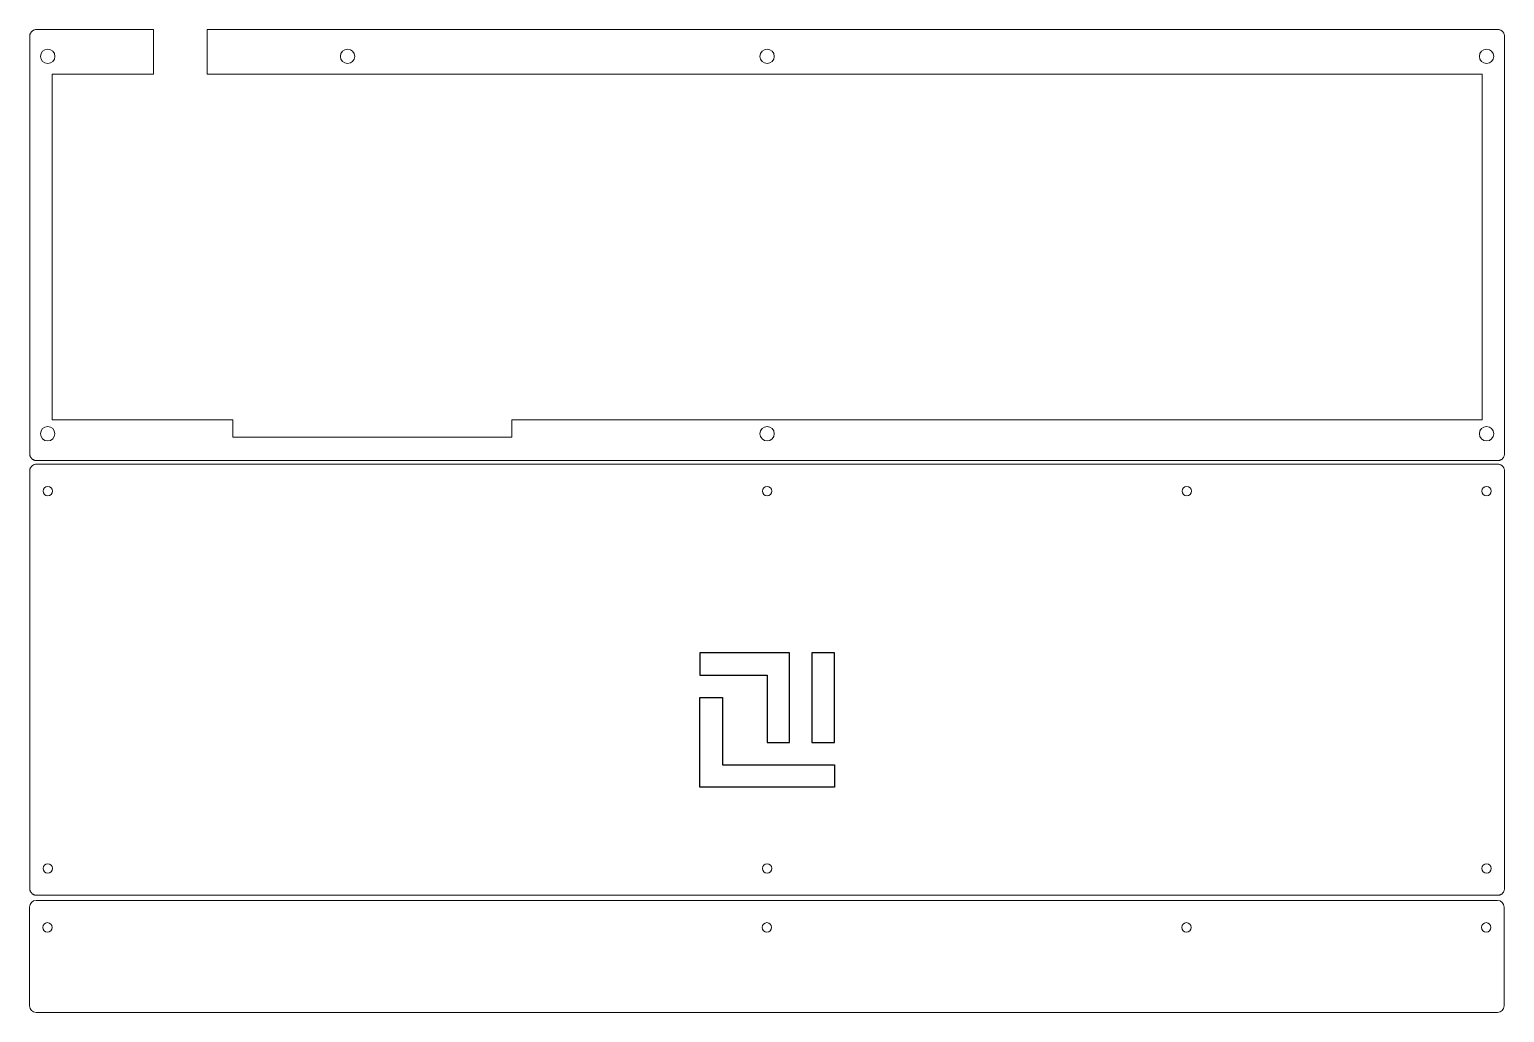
# Model space of a CAD drawing. Header units: millimetres. Extents: x -497 to 493, y -126 to 293.
# Drawn here: x 164.2 to 493.4, y -122.2 to 97.2 of the extents above; entities that cross this region are included whole.
import ezdxf

# ---------------------------------------------------------------- set-up
doc = ezdxf.new("R2010")
doc.units = ezdxf.units.MM
doc.header["$MEASUREMENT"] = 0
doc.layers.add('Layer 1', color=7, linetype='Continuous')

msp = doc.modelspace()

# ---------------------------------------------------------------- linework, layer by layer
at = {"layer": 'Layer 1', "lineweight": 9}
for points, knots in [([(491.8795, 97.1698), (491.8795, 97.1698), (491.9975, 97.1658), (491.9975, 97.1658), (491.9975, 97.1658), (491.9975, 97.1658), (492.1145, 97.1518), (492.1145, 97.1518), (492.1145, 97.1518), (492.1145, 97.1518), (492.2295, 97.1288), (492.2295, 97.1288), (492.2295, 97.1288), (492.2295, 97.1288), (492.3435, 97.0968), (492.3435, 97.0968), (492.3435, 97.0968), (492.3435, 97.0968), (492.4535, 97.0558), (492.4535, 97.0558), (492.4535, 97.0558), (492.4535, 97.0558), (492.5605, 97.0068), (492.5605, 97.0068), (492.5605, 97.0068), (492.5605, 97.0068), (492.6635, 96.9488), (492.6635, 96.9488), (492.6635, 96.9488), (492.6635, 96.9488), (492.7615, 96.8838), (492.7615, 96.8838), (492.7615, 96.8838), (492.7615, 96.8838), (492.8535, 96.8108), (492.8535, 96.8108), (492.8535, 96.8108), (492.8535, 96.8108), (492.9405, 96.7308), (492.9405, 96.7308), (492.9405, 96.7308), (492.9405, 96.7308), (493.0205, 96.6448), (493.0205, 96.6448), (493.0205, 96.6448), (493.0205, 96.6448), (493.0935, 96.5518), (493.0935, 96.5518), (493.0935, 96.5518), (493.0935, 96.5518), (493.1585, 96.4538), (493.1585, 96.4538), (493.1585, 96.4538), (493.1585, 96.4538), (493.2165, 96.3508), (493.2165, 96.3508), (493.2165, 96.3508), (493.2165, 96.3508), (493.2655, 96.2448), (493.2655, 96.2448), (493.2655, 96.2448), (493.2655, 96.2448), (493.3065, 96.1338), (493.3065, 96.1338), (493.3065, 96.1338), (493.3065, 96.1338), (493.3385, 96.0208), (493.3385, 96.0208), (493.3385, 96.0208), (493.3385, 96.0208), (493.3615, 95.9048), (493.3615, 95.9048), (493.3615, 95.9048), (493.3615, 95.9048), (493.3745, 95.7878), (493.3745, 95.7878), (493.3745, 95.7878), (493.3745, 95.7878), (493.3795, 95.6698), (493.3795, 95.6698), (493.3795, 95.6698), (493.3795, 95.6698), (493.3795, 2.4701), (493.3795, 2.4701), (493.3795, 2.4701), (493.3795, 2.4701), (493.3745, 2.3521), (493.3745, 2.3521), (493.3745, 2.3521), (493.3745, 2.3521), (493.3615, 2.2351), (493.3615, 2.2351), (493.3615, 2.2351), (493.3615, 2.2351), (493.3385, 2.1201), (493.3385, 2.1201), (493.3385, 2.1201), (493.3385, 2.1201), (493.3065, 2.0061), (493.3065, 2.0061), (493.3065, 2.0061), (493.3065, 2.0061), (493.2655, 1.8961), (493.2655, 1.8961), (493.2655, 1.8961), (493.2655, 1.8961), (493.2165, 1.7891), (493.2165, 1.7891), (493.2165, 1.7891), (493.2165, 1.7891), (493.1585, 1.6861), (493.1585, 1.6861), (493.1585, 1.6861), (493.1585, 1.6861), (493.0935, 1.5881), (493.0935, 1.5881), (493.0935, 1.5881), (493.0935, 1.5881), (493.0205, 1.4961), (493.0205, 1.4961), (493.0205, 1.4961), (493.0205, 1.4961), (492.9405, 1.4091), (492.9405, 1.4091), (492.9405, 1.4091), (492.9405, 1.4091), (492.8535, 1.3291), (492.8535, 1.3291), (492.8535, 1.3291), (492.8535, 1.3291), (492.7615, 1.2561), (492.7615, 1.2561), (492.7615, 1.2561), (492.7615, 1.2561), (492.6635, 1.1911), (492.6635, 1.1911), (492.6635, 1.1911), (492.6635, 1.1911), (492.5605, 1.1331), (492.5605, 1.1331), (492.5605, 1.1331), (492.5605, 1.1331), (492.4535, 1.0841), (492.4535, 1.0841), (492.4535, 1.0841), (492.4535, 1.0841), (492.3435, 1.0431), (492.3435, 1.0431), (492.3435, 1.0431), (492.3435, 1.0431), (492.2295, 1.0111), (492.2295, 1.0111), (492.2295, 1.0111), (492.2295, 1.0111), (492.1145, 0.9881), (492.1145, 0.9881), (492.1145, 0.9881), (492.1145, 0.9881), (491.9975, 0.9751), (491.9975, 0.9751), (491.9975, 0.9751), (491.9975, 0.9751), (491.8795, 0.9701), (491.8795, 0.9701), (491.8795, 0.9701), (491.8795, 0.9701), (165.7915, 0.9701), (165.7915, 0.9701), (165.7915, 0.9701), (165.7915, 0.9701), (165.6735, 0.9751), (165.6735, 0.9751), (165.6735, 0.9751), (165.6735, 0.9751), (165.5565, 0.9881), (165.5565, 0.9881), (165.5565, 0.9881), (165.5565, 0.9881), (165.4405, 1.0111), (165.4405, 1.0111), (165.4405, 1.0111), (165.4405, 1.0111), (165.3275, 1.0431), (165.3275, 1.0431), (165.3275, 1.0431), (165.3275, 1.0431), (165.2165, 1.0841), (165.2165, 1.0841), (165.2165, 1.0841), (165.2165, 1.0841), (165.1105, 1.1331), (165.1105, 1.1331), (165.1105, 1.1331), (165.1105, 1.1331), (165.0075, 1.1911), (165.0075, 1.1911), (165.0075, 1.1911), (165.0075, 1.1911), (164.9095, 1.2561), (164.9095, 1.2561), (164.9095, 1.2561), (164.9095, 1.2561), (164.8165, 1.3291), (164.8165, 1.3291), (164.8165, 1.3291), (164.8165, 1.3291), (164.7305, 1.4091), (164.7305, 1.4091), (164.7305, 1.4091), (164.7305, 1.4091), (164.6505, 1.4961), (164.6505, 1.4961), (164.6505, 1.4961), (164.6505, 1.4961), (164.5775, 1.5881), (164.5775, 1.5881), (164.5775, 1.5881), (164.5775, 1.5881), (164.5125, 1.6861), (164.5125, 1.6861), (164.5125, 1.6861), (164.5125, 1.6861), (164.4545, 1.7891), (164.4545, 1.7891), (164.4545, 1.7891), (164.4545, 1.7891), (164.4055, 1.8961), (164.4055, 1.8961), (164.4055, 1.8961), (164.4055, 1.8961), (164.3645, 2.0061), (164.3645, 2.0061), (164.3645, 2.0061), (164.3645, 2.0061), (164.3325, 2.1201), (164.3325, 2.1201), (164.3325, 2.1201), (164.3325, 2.1201), (164.3095, 2.2351), (164.3095, 2.2351), (164.3095, 2.2351), (164.3095, 2.2351), (164.2955, 2.3521), (164.2955, 2.3521), (164.2955, 2.3521), (164.2955, 2.3521), (164.2905, 2.4701), (164.2905, 2.4701), (164.2905, 2.4701), (164.2905, 2.4701), (164.2915, 95.6698), (164.2915, 95.6698), (164.2915, 95.6698), (164.2915, 95.6698), (164.2955, 95.7878), (164.2955, 95.7878), (164.2955, 95.7878), (164.2955, 95.7878), (164.3095, 95.9048), (164.3095, 95.9048), (164.3095, 95.9048), (164.3095, 95.9048), (164.3325, 96.0208), (164.3325, 96.0208), (164.3325, 96.0208), (164.3325, 96.0208), (164.3645, 96.1338), (164.3645, 96.1338), (164.3645, 96.1338), (164.3645, 96.1338), (164.4055, 96.2448), (164.4055, 96.2448), (164.4055, 96.2448), (164.4055, 96.2448), (164.4545, 96.3508), (164.4545, 96.3508), (164.4545, 96.3508), (164.4545, 96.3508), (164.5125, 96.4538), (164.5125, 96.4538), (164.5125, 96.4538), (164.5125, 96.4538), (164.5775, 96.5518), (164.5775, 96.5518), (164.5775, 96.5518), (164.5775, 96.5518), (164.6505, 96.6448), (164.6505, 96.6448), (164.6505, 96.6448), (164.6505, 96.6448), (164.7305, 96.7308), (164.7305, 96.7308), (164.7305, 96.7308), (164.7305, 96.7308), (164.8165, 96.8108), (164.8165, 96.8108), (164.8165, 96.8108), (164.8165, 96.8108), (164.9095, 96.8838), (164.9095, 96.8838), (164.9095, 96.8838), (164.9095, 96.8838), (165.0075, 96.9488), (165.0075, 96.9488), (165.0075, 96.9488), (165.0075, 96.9488), (165.1105, 97.0068), (165.1105, 97.0068), (165.1105, 97.0068), (165.1105, 97.0068), (165.2165, 97.0558), (165.2165, 97.0558), (165.2165, 97.0558), (165.2165, 97.0558), (165.3275, 97.0968), (165.3275, 97.0968), (165.3275, 97.0968), (165.3275, 97.0968), (165.4405, 97.1288), (165.4405, 97.1288), (165.4405, 97.1288), (165.4405, 97.1288), (165.5565, 97.1518), (165.5565, 97.1518), (165.5565, 97.1518), (165.5565, 97.1518), (165.6735, 97.1658), (165.6735, 97.1658), (165.6735, 97.1658), (165.6735, 97.1658), (165.7915, 97.1708), (165.7915, 97.1708), (165.7915, 97.1708), (165.7915, 97.1708), (191.866, 97.1707), (191.866, 97.1707), (191.866, 97.1707), (191.866, 97.1707), (191.866, 87.1718), (191.866, 87.1718), (191.866, 87.1718), (191.866, 87.1718), (169.2895, 87.1718), (169.2895, 87.1718), (169.2895, 87.1718), (169.2895, 87.1718), (169.2895, 10.0958), (169.2895, 10.0958), (169.2895, 10.0958), (183.5772, 10.0958), (195.2893, 10.0958), (209.577, 10.0958), (209.577, 10.0958), (209.577, 10.0958), (209.577, 6.2068), (209.577, 6.2068), (209.577, 6.2068), (209.577, 6.2068), (271.88, 6.2068), (271.88, 6.2068), (271.88, 6.2068), (271.88, 6.2068), (271.88, 10.095), (271.88, 10.095), (271.88, 10.095), (344.905, 10.095), (415.3545, 10.095), (488.3795, 10.095), (488.3795, 10.095), (488.3795, 10.095), (488.3795, 87.1718), (488.3795, 87.1718), (488.3795, 87.1718), (488.3795, 87.1718), (203.866, 87.1718), (203.866, 87.1718), (203.866, 87.1718), (203.866, 87.1718), (203.866, 97.1707), (203.866, 97.1707), (203.866, 97.1707), (203.866, 97.1707), (491.8795, 97.1698), (491.8795, 97.1698)], [0, 0, 0, 0, 0.01030928, 0.01030928, 0.01030928, 0.01030928, 0.02061856, 0.02061856, 0.02061856, 0.02061856, 0.03092784, 0.03092784, 0.03092784, 0.03092784, 0.04123711, 0.04123711, 0.04123711, 0.04123711, 0.05154639, 0.05154639, 0.05154639, 0.05154639, 0.06185567, 0.06185567, 0.06185567, 0.06185567, 0.07216495, 0.07216495, 0.07216495, 0.07216495, 0.08247423, 0.08247423, 0.08247423, 0.08247423, 0.09278351, 0.09278351, 0.09278351, 0.09278351, 0.10309278, 0.10309278, 0.10309278, 0.10309278, 0.11340206, 0.11340206, 0.11340206, 0.11340206, 0.12371134, 0.12371134, 0.12371134, 0.12371134, 0.13402062, 0.13402062, 0.13402062, 0.13402062, 0.1443299, 0.1443299, 0.1443299, 0.1443299, 0.15463918, 0.15463918, 0.15463918, 0.15463918, 0.16494845, 0.16494845, 0.16494845, 0.16494845, 0.17525773, 0.17525773, 0.17525773, 0.17525773, 0.18556701, 0.18556701, 0.18556701, 0.18556701, 0.19587629, 0.19587629, 0.19587629, 0.19587629, 0.20618557, 0.20618557, 0.20618557, 0.20618557, 0.21649485, 0.21649485, 0.21649485, 0.21649485, 0.22680412, 0.22680412, 0.22680412, 0.22680412, 0.2371134, 0.2371134, 0.2371134, 0.2371134, 0.24742268, 0.24742268, 0.24742268, 0.24742268, 0.25773196, 0.25773196, 0.25773196, 0.25773196, 0.26804124, 0.26804124, 0.26804124, 0.26804124, 0.27835052, 0.27835052, 0.27835052, 0.27835052, 0.28865979, 0.28865979, 0.28865979, 0.28865979, 0.29896907, 0.29896907, 0.29896907, 0.29896907, 0.30927835, 0.30927835, 0.30927835, 0.30927835, 0.31958763, 0.31958763, 0.31958763, 0.31958763, 0.32989691, 0.32989691, 0.32989691, 0.32989691, 0.34020619, 0.34020619, 0.34020619, 0.34020619, 0.35051546, 0.35051546, 0.35051546, 0.35051546, 0.36082474, 0.36082474, 0.36082474, 0.36082474, 0.37113402, 0.37113402, 0.37113402, 0.37113402, 0.3814433, 0.3814433, 0.3814433, 0.3814433, 0.39175258, 0.39175258, 0.39175258, 0.39175258, 0.40206186, 0.40206186, 0.40206186, 0.40206186, 0.41237113, 0.41237113, 0.41237113, 0.41237113, 0.42268041, 0.42268041, 0.42268041, 0.42268041, 0.43298969, 0.43298969, 0.43298969, 0.43298969, 0.44329897, 0.44329897, 0.44329897, 0.44329897, 0.45360825, 0.45360825, 0.45360825, 0.45360825, 0.46391753, 0.46391753, 0.46391753, 0.46391753, 0.4742268, 0.4742268, 0.4742268, 0.4742268, 0.48453608, 0.48453608, 0.48453608, 0.48453608, 0.49484536, 0.49484536, 0.49484536, 0.49484536, 0.50515464, 0.50515464, 0.50515464, 0.50515464, 0.51546392, 0.51546392, 0.51546392, 0.51546392, 0.5257732, 0.5257732, 0.5257732, 0.5257732, 0.53608247, 0.53608247, 0.53608247, 0.53608247, 0.54639175, 0.54639175, 0.54639175, 0.54639175, 0.55670103, 0.55670103, 0.55670103, 0.55670103, 0.56701031, 0.56701031, 0.56701031, 0.56701031, 0.57731959, 0.57731959, 0.57731959, 0.57731959, 0.58762887, 0.58762887, 0.58762887, 0.58762887, 0.59793814, 0.59793814, 0.59793814, 0.59793814, 0.60824742, 0.60824742, 0.60824742, 0.60824742, 0.6185567, 0.6185567, 0.6185567, 0.6185567, 0.62886598, 0.62886598, 0.62886598, 0.62886598, 0.63917526, 0.63917526, 0.63917526, 0.63917526, 0.64948454, 0.64948454, 0.64948454, 0.64948454, 0.65979381, 0.65979381, 0.65979381, 0.65979381, 0.67010309, 0.67010309, 0.67010309, 0.67010309, 0.68041237, 0.68041237, 0.68041237, 0.68041237, 0.69072165, 0.69072165, 0.69072165, 0.69072165, 0.70103093, 0.70103093, 0.70103093, 0.70103093, 0.71134021, 0.71134021, 0.71134021, 0.71134021, 0.72164948, 0.72164948, 0.72164948, 0.72164948, 0.73195876, 0.73195876, 0.73195876, 0.73195876, 0.74226804, 0.74226804, 0.74226804, 0.74226804, 0.75257732, 0.75257732, 0.75257732, 0.75257732, 0.7628866, 0.7628866, 0.7628866, 0.7628866, 0.77319588, 0.77319588, 0.77319588, 0.77319588, 0.78350515, 0.78350515, 0.78350515, 0.78350515, 0.79381443, 0.79381443, 0.79381443, 0.79381443, 0.80412371, 0.80412371, 0.80412371, 0.80412371, 0.81443299, 0.81443299, 0.81443299, 0.81443299, 0.82474227, 0.82474227, 0.82474227, 0.82474227, 0.83505155, 0.83505155, 0.83505155, 0.83505155, 0.84536082, 0.84536082, 0.84536082, 0.84536082, 0.8556701, 0.8556701, 0.8556701, 0.8556701, 0.86597938, 0.86597938, 0.86597938, 0.86597938, 0.87628866, 0.87628866, 0.87628866, 0.87628866, 0.88659794, 0.88659794, 0.88659794, 0.88659794, 0.89690722, 0.89690722, 0.89690722, 0.89690722, 0.90721649, 0.90721649, 0.90721649, 0.90721649, 0.91752577, 0.91752577, 0.91752577, 0.91752577, 0.92783505, 0.92783505, 0.92783505, 0.92783505, 0.93814433, 0.93814433, 0.93814433, 0.93814433, 0.94845361, 0.94845361, 0.94845361, 0.94845361, 0.95876289, 0.95876289, 0.95876289, 0.95876289, 0.96907216, 0.96907216, 0.96907216, 0.96907216, 0.97938144, 0.97938144, 0.97938144, 0.97938144, 1, 1, 1, 1]), ([(168.2907, 92.7711), (169.1744, 92.7711), (169.8907, 92.0548), (169.8907, 91.1711), (169.8907, 91.1711), (169.8907, 90.2874), (169.1744, 89.5711), (168.2907, 89.5711), (168.2907, 89.5711), (167.407, 89.5711), (166.6907, 90.2874), (166.6907, 91.1711), (166.6907, 91.1711), (166.6907, 92.0548), (167.407, 92.7711), (168.2907, 92.7711)], [0, 0, 0, 0, 0.2, 0.2, 0.2, 0.2, 0.4, 0.4, 0.4, 0.4, 0.6, 0.6, 0.6, 0.6, 1, 1, 1, 1]), ([(235.2017, 92.7709), (236.0854, 92.7709), (236.8017, 92.0546), (236.8017, 91.1709), (236.8017, 91.1709), (236.8017, 90.2872), (236.0854, 89.5709), (235.2017, 89.5709), (235.2017, 89.5709), (234.318, 89.5709), (233.6017, 90.2872), (233.6017, 91.1709), (233.6017, 91.1709), (233.6017, 92.0546), (234.318, 92.7709), (235.2017, 92.7709)], [0, 0, 0, 0, 0.2, 0.2, 0.2, 0.2, 0.4, 0.4, 0.4, 0.4, 0.6, 0.6, 0.6, 0.6, 1, 1, 1, 1]), ([(328.8355, 92.7709), (327.9518, 92.7709), (327.2355, 92.0546), (327.2355, 91.1709), (327.2355, 91.1709), (327.2355, 90.2872), (327.9518, 89.5709), (328.8355, 89.5709), (328.8355, 89.5709), (329.7192, 89.5709), (330.4355, 90.2872), (330.4355, 91.1709), (330.4355, 91.1709), (330.4355, 92.0546), (329.7192, 92.7709), (328.8355, 92.7709)], [0, 0, 0, 0, 0.2, 0.2, 0.2, 0.2, 0.4, 0.4, 0.4, 0.4, 0.6, 0.6, 0.6, 0.6, 1, 1, 1, 1]), ([(489.3802, 92.7709), (490.2639, 92.7709), (490.9802, 92.0546), (490.9802, 91.1709), (490.9802, 91.1709), (490.9802, 90.2872), (490.2639, 89.5709), (489.3802, 89.5709), (489.3802, 89.5709), (488.4965, 89.5709), (487.7802, 90.2872), (487.7802, 91.1709), (487.7802, 91.1709), (487.7802, 92.0546), (488.4965, 92.7709), (489.3802, 92.7709)], [0, 0, 0, 0, 0.2, 0.2, 0.2, 0.2, 0.4, 0.4, 0.4, 0.4, 0.6, 0.6, 0.6, 0.6, 1, 1, 1, 1]), ([(168.2898, 8.5694), (169.1735, 8.5694), (169.8898, 7.8531), (169.8898, 6.9694), (169.8898, 6.9694), (169.8898, 6.0857), (169.1735, 5.3694), (168.2898, 5.3694), (168.2898, 5.3694), (167.4061, 5.3694), (166.6898, 6.0857), (166.6898, 6.9694), (166.6898, 6.9694), (166.6898, 7.8531), (167.4061, 8.5694), (168.2898, 8.5694)], [0, 0, 0, 0, 0.2, 0.2, 0.2, 0.2, 0.4, 0.4, 0.4, 0.4, 0.6, 0.6, 0.6, 0.6, 1, 1, 1, 1]), ([(328.8355, 8.5692), (327.9518, 8.5692), (327.2355, 7.8529), (327.2355, 6.9692), (327.2355, 6.9692), (327.2355, 6.0855), (327.9518, 5.3692), (328.8355, 5.3692), (328.8355, 5.3692), (329.7192, 5.3692), (330.4355, 6.0855), (330.4355, 6.9692), (330.4355, 6.9692), (330.4355, 7.8529), (329.7192, 8.5692), (328.8355, 8.5692)], [0, 0, 0, 0, 0.2, 0.2, 0.2, 0.2, 0.4, 0.4, 0.4, 0.4, 0.6, 0.6, 0.6, 0.6, 1, 1, 1, 1]), ([(489.3802, 8.5694), (490.2639, 8.5694), (490.9802, 7.8531), (490.9802, 6.9694), (490.9802, 6.9694), (490.9802, 6.0857), (490.2639, 5.3694), (489.3802, 5.3694), (489.3802, 5.3694), (488.4965, 5.3694), (487.7802, 6.0857), (487.7802, 6.9694), (487.7802, 6.9694), (487.7802, 7.8531), (488.4965, 8.5694), (489.3802, 8.5694)], [0, 0, 0, 0, 0.2, 0.2, 0.2, 0.2, 0.4, 0.4, 0.4, 0.4, 0.6, 0.6, 0.6, 0.6, 1, 1, 1, 1]), ([(165.7905, 0.1753), (165.7905, 0.1753), (165.6725, 0.1713), (165.6725, 0.1713), (165.6725, 0.1713), (165.6725, 0.1713), (165.5555, 0.1573), (165.5555, 0.1573), (165.5555, 0.1573), (165.5555, 0.1573), (165.4405, 0.1343), (165.4405, 0.1343), (165.4405, 0.1343), (165.4405, 0.1343), (165.3265, 0.1023), (165.3265, 0.1023), (165.3265, 0.1023), (165.3265, 0.1023), (165.2165, 0.0613), (165.2165, 0.0613), (165.2165, 0.0613), (165.2165, 0.0613), (165.1095, 0.0123), (165.1095, 0.0123), (165.1095, 0.0123), (165.1095, 0.0123), (165.0065, -0.0457), (165.0065, -0.0457), (165.0065, -0.0457), (165.0065, -0.0457), (164.9085, -0.1107), (164.9085, -0.1107), (164.9085, -0.1107), (164.9085, -0.1107), (164.8165, -0.1837), (164.8165, -0.1837), (164.8165, -0.1837), (164.8165, -0.1837), (164.7295, -0.2637), (164.7295, -0.2637), (164.7295, -0.2637), (164.7295, -0.2637), (164.6495, -0.3497), (164.6495, -0.3497), (164.6495, -0.3497), (164.6495, -0.3497), (164.5765, -0.4427), (164.5765, -0.4427), (164.5765, -0.4427), (164.5765, -0.4427), (164.5115, -0.5407), (164.5115, -0.5407), (164.5115, -0.5407), (164.5115, -0.5407), (164.4535, -0.6437), (164.4535, -0.6437), (164.4535, -0.6437), (164.4535, -0.6437), (164.4045, -0.7497), (164.4045, -0.7497), (164.4045, -0.7497), (164.4045, -0.7497), (164.3635, -0.8607), (164.3635, -0.8607), (164.3635, -0.8607), (164.3635, -0.8607), (164.3315, -0.9737), (164.3315, -0.9737), (164.3315, -0.9737), (164.3315, -0.9737), (164.3085, -1.0897), (164.3085, -1.0897), (164.3085, -1.0897), (164.3085, -1.0897), (164.2955, -1.2067), (164.2955, -1.2067), (164.2955, -1.2067), (164.2955, -1.2067), (164.2905, -1.3247), (164.2905, -1.3247), (164.2905, -1.3247), (164.2905, -1.3247), (164.2905, -94.5244), (164.2905, -94.5244), (164.2905, -94.5244), (164.2905, -94.5244), (164.2955, -94.6424), (164.2955, -94.6424), (164.2955, -94.6424), (164.2955, -94.6424), (164.3085, -94.7594), (164.3085, -94.7594), (164.3085, -94.7594), (164.3085, -94.7594), (164.3315, -94.8744), (164.3315, -94.8744), (164.3315, -94.8744), (164.3315, -94.8744), (164.3635, -94.9884), (164.3635, -94.9884), (164.3635, -94.9884), (164.3635, -94.9884), (164.4045, -95.0984), (164.4045, -95.0984), (164.4045, -95.0984), (164.4045, -95.0984), (164.4535, -95.2054), (164.4535, -95.2054), (164.4535, -95.2054), (164.4535, -95.2054), (164.5115, -95.3084), (164.5115, -95.3084), (164.5115, -95.3084), (164.5115, -95.3084), (164.5765, -95.4064), (164.5765, -95.4064), (164.5765, -95.4064), (164.5765, -95.4064), (164.6495, -95.4984), (164.6495, -95.4984), (164.6495, -95.4984), (164.6495, -95.4984), (164.7295, -95.5854), (164.7295, -95.5854), (164.7295, -95.5854), (164.7295, -95.5854), (164.8165, -95.6654), (164.8165, -95.6654), (164.8165, -95.6654), (164.8165, -95.6654), (164.9085, -95.7384), (164.9085, -95.7384), (164.9085, -95.7384), (164.9085, -95.7384), (165.0065, -95.8034), (165.0065, -95.8034), (165.0065, -95.8034), (165.0065, -95.8034), (165.1095, -95.8614), (165.1095, -95.8614), (165.1095, -95.8614), (165.1095, -95.8614), (165.2165, -95.9104), (165.2165, -95.9104), (165.2165, -95.9104), (165.2165, -95.9104), (165.3265, -95.9514), (165.3265, -95.9514), (165.3265, -95.9514), (165.3265, -95.9514), (165.4405, -95.9834), (165.4405, -95.9834), (165.4405, -95.9834), (165.4405, -95.9834), (165.5555, -96.0064), (165.5555, -96.0064), (165.5555, -96.0064), (165.5555, -96.0064), (165.6725, -96.0194), (165.6725, -96.0194), (165.6725, -96.0194), (165.6725, -96.0194), (165.7905, -96.0244), (165.7905, -96.0244), (165.7905, -96.0244), (165.7905, -96.0244), (491.8785, -96.0244), (491.8785, -96.0244), (491.8785, -96.0244), (491.8785, -96.0244), (491.9965, -96.0194), (491.9965, -96.0194), (491.9965, -96.0194), (491.9965, -96.0194), (492.1135, -96.0064), (492.1135, -96.0064), (492.1135, -96.0064), (492.1135, -96.0064), (492.2295, -95.9834), (492.2295, -95.9834), (492.2295, -95.9834), (492.2295, -95.9834), (492.3425, -95.9514), (492.3425, -95.9514), (492.3425, -95.9514), (492.3425, -95.9514), (492.4535, -95.9104), (492.4535, -95.9104), (492.4535, -95.9104), (492.4535, -95.9104), (492.5595, -95.8614), (492.5595, -95.8614), (492.5595, -95.8614), (492.5595, -95.8614), (492.6625, -95.8034), (492.6625, -95.8034), (492.6625, -95.8034), (492.6625, -95.8034), (492.7605, -95.7384), (492.7605, -95.7384), (492.7605, -95.7384), (492.7605, -95.7384), (492.8535, -95.6654), (492.8535, -95.6654), (492.8535, -95.6654), (492.8535, -95.6654), (492.9395, -95.5854), (492.9395, -95.5854), (492.9395, -95.5854), (492.9395, -95.5854), (493.0195, -95.4984), (493.0195, -95.4984), (493.0195, -95.4984), (493.0195, -95.4984), (493.0925, -95.4064), (493.0925, -95.4064), (493.0925, -95.4064), (493.0925, -95.4064), (493.1575, -95.3084), (493.1575, -95.3084), (493.1575, -95.3084), (493.1575, -95.3084), (493.2155, -95.2054), (493.2155, -95.2054), (493.2155, -95.2054), (493.2155, -95.2054), (493.2645, -95.0984), (493.2645, -95.0984), (493.2645, -95.0984), (493.2645, -95.0984), (493.3055, -94.9884), (493.3055, -94.9884), (493.3055, -94.9884), (493.3055, -94.9884), (493.3375, -94.8744), (493.3375, -94.8744), (493.3375, -94.8744), (493.3375, -94.8744), (493.3605, -94.7594), (493.3605, -94.7594), (493.3605, -94.7594), (493.3605, -94.7594), (493.3745, -94.6424), (493.3745, -94.6424), (493.3745, -94.6424), (493.3745, -94.6424), (493.3795, -94.5244), (493.3795, -94.5244), (493.3795, -94.5244), (493.3795, -94.5244), (493.3785, -1.3247), (493.3785, -1.3247), (493.3785, -1.3247), (493.3785, -1.3247), (493.3745, -1.2067), (493.3745, -1.2067), (493.3745, -1.2067), (493.3745, -1.2067), (493.3605, -1.0897), (493.3605, -1.0897), (493.3605, -1.0897), (493.3605, -1.0897), (493.3375, -0.9737), (493.3375, -0.9737), (493.3375, -0.9737), (493.3375, -0.9737), (493.3055, -0.8607), (493.3055, -0.8607), (493.3055, -0.8607), (493.3055, -0.8607), (493.2645, -0.7497), (493.2645, -0.7497), (493.2645, -0.7497), (493.2645, -0.7497), (493.2155, -0.6437), (493.2155, -0.6437), (493.2155, -0.6437), (493.2155, -0.6437), (493.1575, -0.5407), (493.1575, -0.5407), (493.1575, -0.5407), (493.1575, -0.5407), (493.0925, -0.4427), (493.0925, -0.4427), (493.0925, -0.4427), (493.0925, -0.4427), (493.0195, -0.3497), (493.0195, -0.3497), (493.0195, -0.3497), (493.0195, -0.3497), (492.9395, -0.2637), (492.9395, -0.2637), (492.9395, -0.2637), (492.9395, -0.2637), (492.8535, -0.1837), (492.8535, -0.1837), (492.8535, -0.1837), (492.8535, -0.1837), (492.7605, -0.1107), (492.7605, -0.1107), (492.7605, -0.1107), (492.7605, -0.1107), (492.6625, -0.0457), (492.6625, -0.0457), (492.6625, -0.0457), (492.6625, -0.0457), (492.5595, 0.0123), (492.5595, 0.0123), (492.5595, 0.0123), (492.5595, 0.0123), (492.4535, 0.0613), (492.4535, 0.0613), (492.4535, 0.0613), (492.4535, 0.0613), (492.3425, 0.1023), (492.3425, 0.1023), (492.3425, 0.1023), (492.3425, 0.1023), (492.2295, 0.1343), (492.2295, 0.1343), (492.2295, 0.1343), (492.2295, 0.1343), (492.1135, 0.1573), (492.1135, 0.1573), (492.1135, 0.1573), (492.1135, 0.1573), (491.9965, 0.1713), (491.9965, 0.1713), (491.9965, 0.1713), (491.9965, 0.1713), (491.8785, 0.1763), (491.8785, 0.1763), (491.8785, 0.1763), (491.8785, 0.1763), (165.7905, 0.1753), (165.7905, 0.1753)], [0, 0, 0, 0, 0.01176471, 0.01176471, 0.01176471, 0.01176471, 0.02352941, 0.02352941, 0.02352941, 0.02352941, 0.03529412, 0.03529412, 0.03529412, 0.03529412, 0.04705882, 0.04705882, 0.04705882, 0.04705882, 0.05882353, 0.05882353, 0.05882353, 0.05882353, 0.07058824, 0.07058824, 0.07058824, 0.07058824, 0.08235294, 0.08235294, 0.08235294, 0.08235294, 0.09411765, 0.09411765, 0.09411765, 0.09411765, 0.10588235, 0.10588235, 0.10588235, 0.10588235, 0.11764706, 0.11764706, 0.11764706, 0.11764706, 0.12941176, 0.12941176, 0.12941176, 0.12941176, 0.14117647, 0.14117647, 0.14117647, 0.14117647, 0.15294118, 0.15294118, 0.15294118, 0.15294118, 0.16470588, 0.16470588, 0.16470588, 0.16470588, 0.17647059, 0.17647059, 0.17647059, 0.17647059, 0.18823529, 0.18823529, 0.18823529, 0.18823529, 0.2, 0.2, 0.2, 0.2, 0.21176471, 0.21176471, 0.21176471, 0.21176471, 0.22352941, 0.22352941, 0.22352941, 0.22352941, 0.23529412, 0.23529412, 0.23529412, 0.23529412, 0.24705882, 0.24705882, 0.24705882, 0.24705882, 0.25882353, 0.25882353, 0.25882353, 0.25882353, 0.27058824, 0.27058824, 0.27058824, 0.27058824, 0.28235294, 0.28235294, 0.28235294, 0.28235294, 0.29411765, 0.29411765, 0.29411765, 0.29411765, 0.30588235, 0.30588235, 0.30588235, 0.30588235, 0.31764706, 0.31764706, 0.31764706, 0.31764706, 0.32941176, 0.32941176, 0.32941176, 0.32941176, 0.34117647, 0.34117647, 0.34117647, 0.34117647, 0.35294118, 0.35294118, 0.35294118, 0.35294118, 0.36470588, 0.36470588, 0.36470588, 0.36470588, 0.37647059, 0.37647059, 0.37647059, 0.37647059, 0.38823529, 0.38823529, 0.38823529, 0.38823529, 0.4, 0.4, 0.4, 0.4, 0.41176471, 0.41176471, 0.41176471, 0.41176471, 0.42352941, 0.42352941, 0.42352941, 0.42352941, 0.43529412, 0.43529412, 0.43529412, 0.43529412, 0.44705882, 0.44705882, 0.44705882, 0.44705882, 0.45882353, 0.45882353, 0.45882353, 0.45882353, 0.47058824, 0.47058824, 0.47058824, 0.47058824, 0.48235294, 0.48235294, 0.48235294, 0.48235294, 0.49411765, 0.49411765, 0.49411765, 0.49411765, 0.50588235, 0.50588235, 0.50588235, 0.50588235, 0.51764706, 0.51764706, 0.51764706, 0.51764706, 0.52941176, 0.52941176, 0.52941176, 0.52941176, 0.54117647, 0.54117647, 0.54117647, 0.54117647, 0.55294118, 0.55294118, 0.55294118, 0.55294118, 0.56470588, 0.56470588, 0.56470588, 0.56470588, 0.57647059, 0.57647059, 0.57647059, 0.57647059, 0.58823529, 0.58823529, 0.58823529, 0.58823529, 0.6, 0.6, 0.6, 0.6, 0.61176471, 0.61176471, 0.61176471, 0.61176471, 0.62352941, 0.62352941, 0.62352941, 0.62352941, 0.63529412, 0.63529412, 0.63529412, 0.63529412, 0.64705882, 0.64705882, 0.64705882, 0.64705882, 0.65882353, 0.65882353, 0.65882353, 0.65882353, 0.67058824, 0.67058824, 0.67058824, 0.67058824, 0.68235294, 0.68235294, 0.68235294, 0.68235294, 0.69411765, 0.69411765, 0.69411765, 0.69411765, 0.70588235, 0.70588235, 0.70588235, 0.70588235, 0.71764706, 0.71764706, 0.71764706, 0.71764706, 0.72941176, 0.72941176, 0.72941176, 0.72941176, 0.74117647, 0.74117647, 0.74117647, 0.74117647, 0.75294118, 0.75294118, 0.75294118, 0.75294118, 0.76470588, 0.76470588, 0.76470588, 0.76470588, 0.77647059, 0.77647059, 0.77647059, 0.77647059, 0.78823529, 0.78823529, 0.78823529, 0.78823529, 0.8, 0.8, 0.8, 0.8, 0.81176471, 0.81176471, 0.81176471, 0.81176471, 0.82352941, 0.82352941, 0.82352941, 0.82352941, 0.83529412, 0.83529412, 0.83529412, 0.83529412, 0.84705882, 0.84705882, 0.84705882, 0.84705882, 0.85882353, 0.85882353, 0.85882353, 0.85882353, 0.87058824, 0.87058824, 0.87058824, 0.87058824, 0.88235294, 0.88235294, 0.88235294, 0.88235294, 0.89411765, 0.89411765, 0.89411765, 0.89411765, 0.90588235, 0.90588235, 0.90588235, 0.90588235, 0.91764706, 0.91764706, 0.91764706, 0.91764706, 0.92941176, 0.92941176, 0.92941176, 0.92941176, 0.94117647, 0.94117647, 0.94117647, 0.94117647, 0.95294118, 0.95294118, 0.95294118, 0.95294118, 0.96470588, 0.96470588, 0.96470588, 0.96470588, 0.97647059, 0.97647059, 0.97647059, 0.97647059, 1, 1, 1, 1]), ([(168.2898, -4.7736), (167.7099, -4.7736), (167.2398, -5.2437), (167.2398, -5.8236), (167.2398, -5.8236), (167.2398, -6.4035), (167.7099, -6.8736), (168.2898, -6.8736), (168.2898, -6.8736), (168.8697, -6.8736), (169.3398, -6.4035), (169.3398, -5.8236), (169.3398, -5.8236), (169.3398, -5.2437), (168.8697, -4.7736), (168.2898, -4.7736)], [0, 0, 0, 0, 0.2, 0.2, 0.2, 0.2, 0.4, 0.4, 0.4, 0.4, 0.6, 0.6, 0.6, 0.6, 1, 1, 1, 1]), ([(328.8345, -4.7736), (329.4144, -4.7736), (329.8845, -5.2437), (329.8845, -5.8236), (329.8845, -5.8236), (329.8845, -6.4035), (329.4144, -6.8736), (328.8345, -6.8736), (328.8345, -6.8736), (328.2546, -6.8736), (327.7845, -6.4035), (327.7845, -5.8236), (327.7845, -5.8236), (327.7845, -5.2437), (328.2546, -4.7736), (328.8345, -4.7736)], [0, 0, 0, 0, 0.2, 0.2, 0.2, 0.2, 0.4, 0.4, 0.4, 0.4, 0.6, 0.6, 0.6, 0.6, 1, 1, 1, 1]), ([(422.4683, -4.7736), (421.8884, -4.7736), (421.4183, -5.2437), (421.4183, -5.8236), (421.4183, -5.8236), (421.4183, -6.4035), (421.8884, -6.8736), (422.4683, -6.8736), (422.4683, -6.8736), (423.0482, -6.8736), (423.5183, -6.4035), (423.5183, -5.8236), (423.5183, -5.8236), (423.5183, -5.2437), (423.0482, -4.7736), (422.4683, -4.7736)], [0, 0, 0, 0, 0.2, 0.2, 0.2, 0.2, 0.4, 0.4, 0.4, 0.4, 0.6, 0.6, 0.6, 0.6, 1, 1, 1, 1]), ([(489.3793, -4.7734), (488.7994, -4.7734), (488.3293, -5.2435), (488.3293, -5.8234), (488.3293, -5.8234), (488.3293, -6.4033), (488.7994, -6.8734), (489.3793, -6.8734), (489.3793, -6.8734), (489.9592, -6.8734), (490.4293, -6.4033), (490.4293, -5.8234), (490.4293, -5.8234), (490.4293, -5.2435), (489.9592, -4.7734), (489.3793, -4.7734)], [0, 0, 0, 0, 0.2, 0.2, 0.2, 0.2, 0.4, 0.4, 0.4, 0.4, 0.6, 0.6, 0.6, 0.6, 1, 1, 1, 1]), ([(168.2898, -88.9751), (167.7099, -88.9751), (167.2398, -89.4452), (167.2398, -90.0251), (167.2398, -90.0251), (167.2398, -90.605), (167.7099, -91.0751), (168.2898, -91.0751), (168.2898, -91.0751), (168.8697, -91.0751), (169.3398, -90.605), (169.3398, -90.0251), (169.3398, -90.0251), (169.3398, -89.4452), (168.8697, -88.9751), (168.2898, -88.9751)], [0, 0, 0, 0, 0.2, 0.2, 0.2, 0.2, 0.4, 0.4, 0.4, 0.4, 0.6, 0.6, 0.6, 0.6, 1, 1, 1, 1]), ([(328.8345, -88.9753), (329.4144, -88.9753), (329.8845, -89.4454), (329.8845, -90.0253), (329.8845, -90.0253), (329.8845, -90.6052), (329.4144, -91.0753), (328.8345, -91.0753), (328.8345, -91.0753), (328.2546, -91.0753), (327.7845, -90.6052), (327.7845, -90.0253), (327.7845, -90.0253), (327.7845, -89.4454), (328.2546, -88.9753), (328.8345, -88.9753)], [0, 0, 0, 0, 0.2, 0.2, 0.2, 0.2, 0.4, 0.4, 0.4, 0.4, 0.6, 0.6, 0.6, 0.6, 1, 1, 1, 1]), ([(489.3802, -88.9751), (488.8003, -88.9751), (488.3302, -89.4452), (488.3302, -90.0251), (488.3302, -90.0251), (488.3302, -90.605), (488.8003, -91.0751), (489.3802, -91.0751), (489.3802, -91.0751), (489.9601, -91.0751), (490.4302, -90.605), (490.4302, -90.0251), (490.4302, -90.0251), (490.4302, -89.4452), (489.9601, -88.9751), (489.3802, -88.9751)], [0, 0, 0, 0, 0.2, 0.2, 0.2, 0.2, 0.4, 0.4, 0.4, 0.4, 0.6, 0.6, 0.6, 0.6, 1, 1, 1, 1])]:
    msp.add_open_spline(points, degree=3, knots=knots, dxfattribs=at)
at = {"layer": 'Layer 1', "color": 5}
for points, knots in [([(333.8356, -46.8995), (333.8356, -46.8995), (333.8356, -61.8995), (333.8356, -61.8995), (333.8356, -61.8995), (333.8356, -61.8995), (328.8356, -61.8995), (328.8356, -61.8995), (328.8356, -61.8995), (328.8356, -61.8995), (328.8356, -46.8995), (328.8356, -46.8995), (328.8356, -46.8995), (328.8356, -46.8995), (313.8356, -46.8995), (313.8356, -46.8995), (313.8356, -46.8995), (313.8356, -46.8995), (313.8356, -41.8995), (313.8356, -41.8995), (313.8356, -41.8995), (313.8356, -41.8995), (328.8356, -41.8995), (328.8356, -41.8995), (328.8356, -41.8995), (328.8356, -41.8995), (333.8356, -41.8995), (333.8356, -41.8995), (333.8356, -41.8995), (333.8356, -41.8995), (333.8356, -46.8995), (333.8356, -46.8995)], [0, 0, 0, 0, 0.11111111, 0.11111111, 0.11111111, 0.11111111, 0.22222222, 0.22222222, 0.22222222, 0.22222222, 0.33333333, 0.33333333, 0.33333333, 0.33333333, 0.44444444, 0.44444444, 0.44444444, 0.44444444, 0.55555556, 0.55555556, 0.55555556, 0.55555556, 0.66666667, 0.66666667, 0.66666667, 0.66666667, 0.77777778, 0.77777778, 0.77777778, 0.77777778, 1, 1, 1, 1]), ([(338.8356, -41.8995), (338.8356, -41.8995), (343.8356, -41.8995), (343.8356, -41.8995), (343.8356, -41.8995), (343.8356, -41.8995), (343.8356, -61.8995), (343.8356, -61.8995), (343.8356, -61.8995), (343.8356, -61.8995), (338.8356, -61.8995), (338.8356, -61.8995), (338.8356, -61.8995), (338.8356, -61.8995), (338.8356, -41.8995), (338.8356, -41.8995)], [0, 0, 0, 0, 0.2, 0.2, 0.2, 0.2, 0.4, 0.4, 0.4, 0.4, 0.6, 0.6, 0.6, 0.6, 1, 1, 1, 1]), ([(318.8356, -66.8995), (318.8356, -66.8995), (318.8356, -51.8995), (318.8356, -51.8995), (318.8356, -51.8995), (318.8356, -51.8995), (313.8356, -51.8995), (313.8356, -51.8995), (313.8356, -51.8995), (313.8356, -51.8995), (313.8356, -66.8995), (313.8356, -66.8995), (313.8356, -66.8995), (313.8356, -66.8995), (313.8356, -71.8995), (313.8356, -71.8995), (313.8356, -71.8995), (313.8356, -71.8995), (318.8356, -71.8995), (318.8356, -71.8995), (318.8356, -71.8995), (318.8356, -71.8995), (343.8356, -71.8995), (343.8356, -71.8995), (343.8356, -71.8995), (343.8356, -71.8995), (343.8356, -66.8995), (343.8356, -66.8995), (343.8356, -66.8995), (343.8356, -66.8995), (318.8356, -66.8995), (318.8356, -66.8995)], [0, 0, 0, 0, 0.11111111, 0.11111111, 0.11111111, 0.11111111, 0.22222222, 0.22222222, 0.22222222, 0.22222222, 0.33333333, 0.33333333, 0.33333333, 0.33333333, 0.44444444, 0.44444444, 0.44444444, 0.44444444, 0.55555556, 0.55555556, 0.55555556, 0.55555556, 0.66666667, 0.66666667, 0.66666667, 0.66666667, 0.77777778, 0.77777778, 0.77777778, 0.77777778, 1, 1, 1, 1])]:
    msp.add_open_spline(points, degree=3, knots=knots, dxfattribs=at)
at = {"layer": 'Layer 1', "color": 250, "lineweight": 20}
for points, knots in [([(491.811, -122.1797), (491.811, -122.1797), (165.7228, -122.1797), (165.7228, -122.1797), (165.7228, -122.1797), (164.8978, -122.1797), (164.2228, -121.5047), (164.2228, -120.6797), (164.2228, -120.6797), (164.2228, -120.6797), (164.2228, -98.6797), (164.2228, -98.6797), (164.2228, -98.6797), (164.2228, -97.8547), (164.8978, -97.1797), (165.7228, -97.1797), (165.7228, -97.1797), (165.7228, -97.1797), (491.811, -97.1797), (491.811, -97.1797), (491.811, -97.1797), (492.636, -97.1797), (493.311, -97.8547), (493.311, -98.6797), (493.311, -98.6797), (493.311, -98.6797), (493.311, -120.6797), (493.311, -120.6797), (493.311, -120.6797), (493.311, -121.5047), (492.636, -122.1797), (491.811, -122.1797)], [0, 0, 0, 0, 0.11111111, 0.11111111, 0.11111111, 0.11111111, 0.22222222, 0.22222222, 0.22222222, 0.22222222, 0.33333333, 0.33333333, 0.33333333, 0.33333333, 0.44444444, 0.44444444, 0.44444444, 0.44444444, 0.55555556, 0.55555556, 0.55555556, 0.55555556, 0.66666667, 0.66666667, 0.66666667, 0.66666667, 0.77777778, 0.77777778, 0.77777778, 0.77777778, 1, 1, 1, 1]), ([(168.2223, -102.1295), (167.6424, -102.1295), (167.1723, -102.5996), (167.1723, -103.1795), (167.1723, -103.1795), (167.1723, -103.7594), (167.6424, -104.2295), (168.2223, -104.2295), (168.2223, -104.2295), (168.8022, -104.2295), (169.2723, -103.7594), (169.2723, -103.1795), (169.2723, -103.1795), (169.2723, -102.5996), (168.8022, -102.1295), (168.2223, -102.1295)], [0, 0, 0, 0, 0.2, 0.2, 0.2, 0.2, 0.4, 0.4, 0.4, 0.4, 0.6, 0.6, 0.6, 0.6, 1, 1, 1, 1]), ([(328.767, -102.1295), (329.3469, -102.1295), (329.817, -102.5996), (329.817, -103.1795), (329.817, -103.1795), (329.817, -103.7594), (329.3469, -104.2295), (328.767, -104.2295), (328.767, -104.2295), (328.1871, -104.2295), (327.717, -103.7594), (327.717, -103.1795), (327.717, -103.1795), (327.717, -102.5996), (328.1871, -102.1295), (328.767, -102.1295)], [0, 0, 0, 0, 0.2, 0.2, 0.2, 0.2, 0.4, 0.4, 0.4, 0.4, 0.6, 0.6, 0.6, 0.6, 1, 1, 1, 1]), ([(422.4008, -102.1295), (421.8209, -102.1295), (421.3508, -102.5996), (421.3508, -103.1795), (421.3508, -103.1795), (421.3508, -103.7594), (421.8209, -104.2295), (422.4008, -104.2295), (422.4008, -104.2295), (422.9807, -104.2295), (423.4508, -103.7594), (423.4508, -103.1795), (423.4508, -103.1795), (423.4508, -102.5996), (422.9807, -102.1295), (422.4008, -102.1295)], [0, 0, 0, 0, 0.2, 0.2, 0.2, 0.2, 0.4, 0.4, 0.4, 0.4, 0.6, 0.6, 0.6, 0.6, 1, 1, 1, 1]), ([(489.3118, -102.1293), (488.7319, -102.1293), (488.2618, -102.5994), (488.2618, -103.1793), (488.2618, -103.1793), (488.2618, -103.7592), (488.7319, -104.2293), (489.3118, -104.2293), (489.3118, -104.2293), (489.8917, -104.2293), (490.3618, -103.7592), (490.3618, -103.1793), (490.3618, -103.1793), (490.3618, -102.5994), (489.8917, -102.1293), (489.3118, -102.1293)], [0, 0, 0, 0, 0.2, 0.2, 0.2, 0.2, 0.4, 0.4, 0.4, 0.4, 0.6, 0.6, 0.6, 0.6, 1, 1, 1, 1])]:
    msp.add_open_spline(points, degree=3, knots=knots, dxfattribs=at)

doc.saveas('drawing.dxf')
